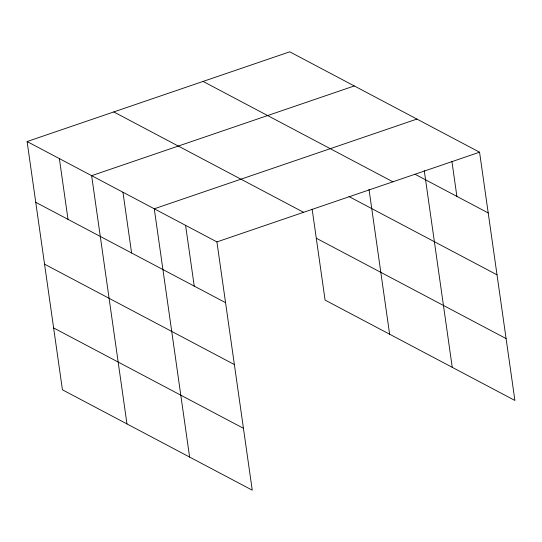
<?xml version="1.0" encoding="UTF-8"?>
<svg xmlns="http://www.w3.org/2000/svg" width="542" height="542" viewBox="0 0 542 542"><rect width="100%" height="100%" fill="white"/><g stroke="black" fill="none" stroke-linecap="round" stroke-linejoin="round"><path stroke-width="0.81" d="M27.1 141.543L216.915 241.915L252.247 490.178L62.432 389.806L27.1 141.543L289.753 51.822L479.568 152.194L514.9 400.457L325.085 300.085L312.158 209.232M354.292 85.948L91.639 175.669L126.97 423.932M416.927 119.071L154.274 208.792L189.605 457.055M216.915 241.915L479.568 152.194M415.138 174.307L488.213 212.952M203.081 81.429L392.889 181.8M349.007 196.563L497.021 274.828M113.773 111.937L303.588 212.308M316.277 238.209L506.092 338.581M35.745 202.302L225.56 302.673M44.552 264.178L234.368 364.549M53.624 327.93L243.439 428.302M451.92 161.435L456.892 196.394M424.271 170.676L452.258 367.334M369.007 189.354L389.623 334.211M185.594 225.35L194.239 286.115M122.953 192.234L131.604 252.992M59.369 158.61L68.014 219.368"/></g></svg>
